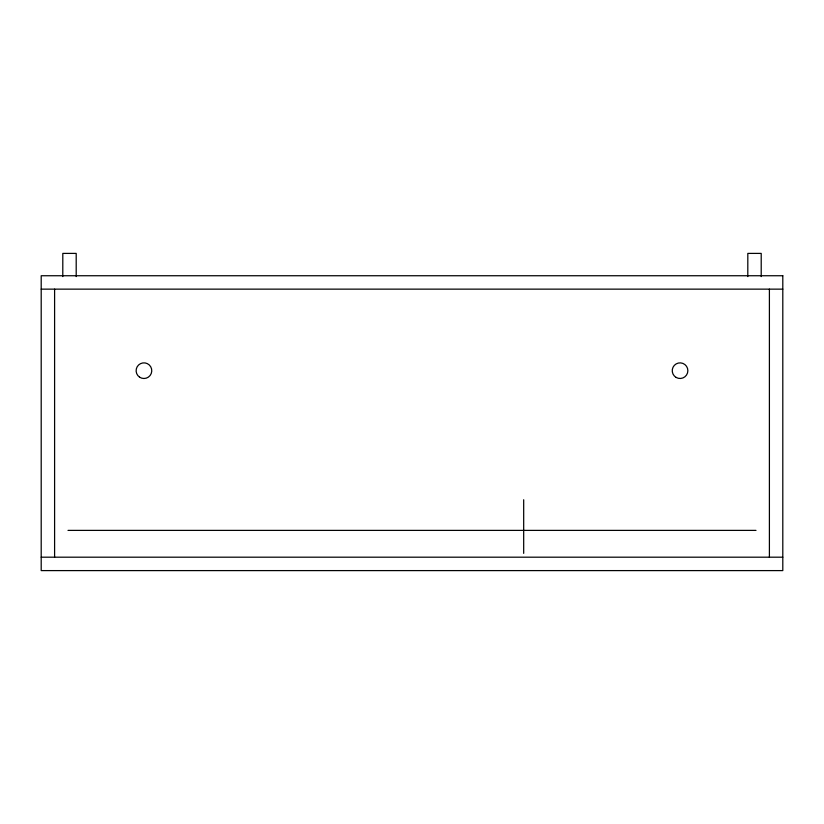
<?xml version="1.0" encoding="UTF-8"?>
<svg xmlns="http://www.w3.org/2000/svg" width="824" height="824" viewBox="0 0 824 824"><rect width="100%" height="100%" fill="white"/><g stroke="black" fill="none" stroke-linecap="round" stroke-linejoin="round"><path stroke-width="1.24" d="M41.2 289.142L782.8 289.142M68.001 530.388L755.999 530.388M41.2 557.189L782.8 557.189M769.4 289.142L769.4 557.189M761.211 276.576L761.211 253.401L747.821 253.401L747.801 276.576M523.683 499.756L523.683 553.368M76.199 276.576L76.199 253.401L62.809 253.401L62.789 276.576M54.6 289.142L54.6 557.189M782.8 275.741L41.2 275.741L41.2 570.599L782.8 570.599L782.8 275.741M676.144 377.443A7.818 7.818 0 0 0 687.865 370.676A7.818 7.818 0 0 0 676.144 363.909A7.818 7.818 0 0 0 676.144 377.443M139.565 377.155A7.818 7.818 0 0 0 151.75 371.233A7.818 7.818 0 0 0 140.533 363.642A7.818 7.818 0 0 0 139.565 377.155"/></g></svg>
